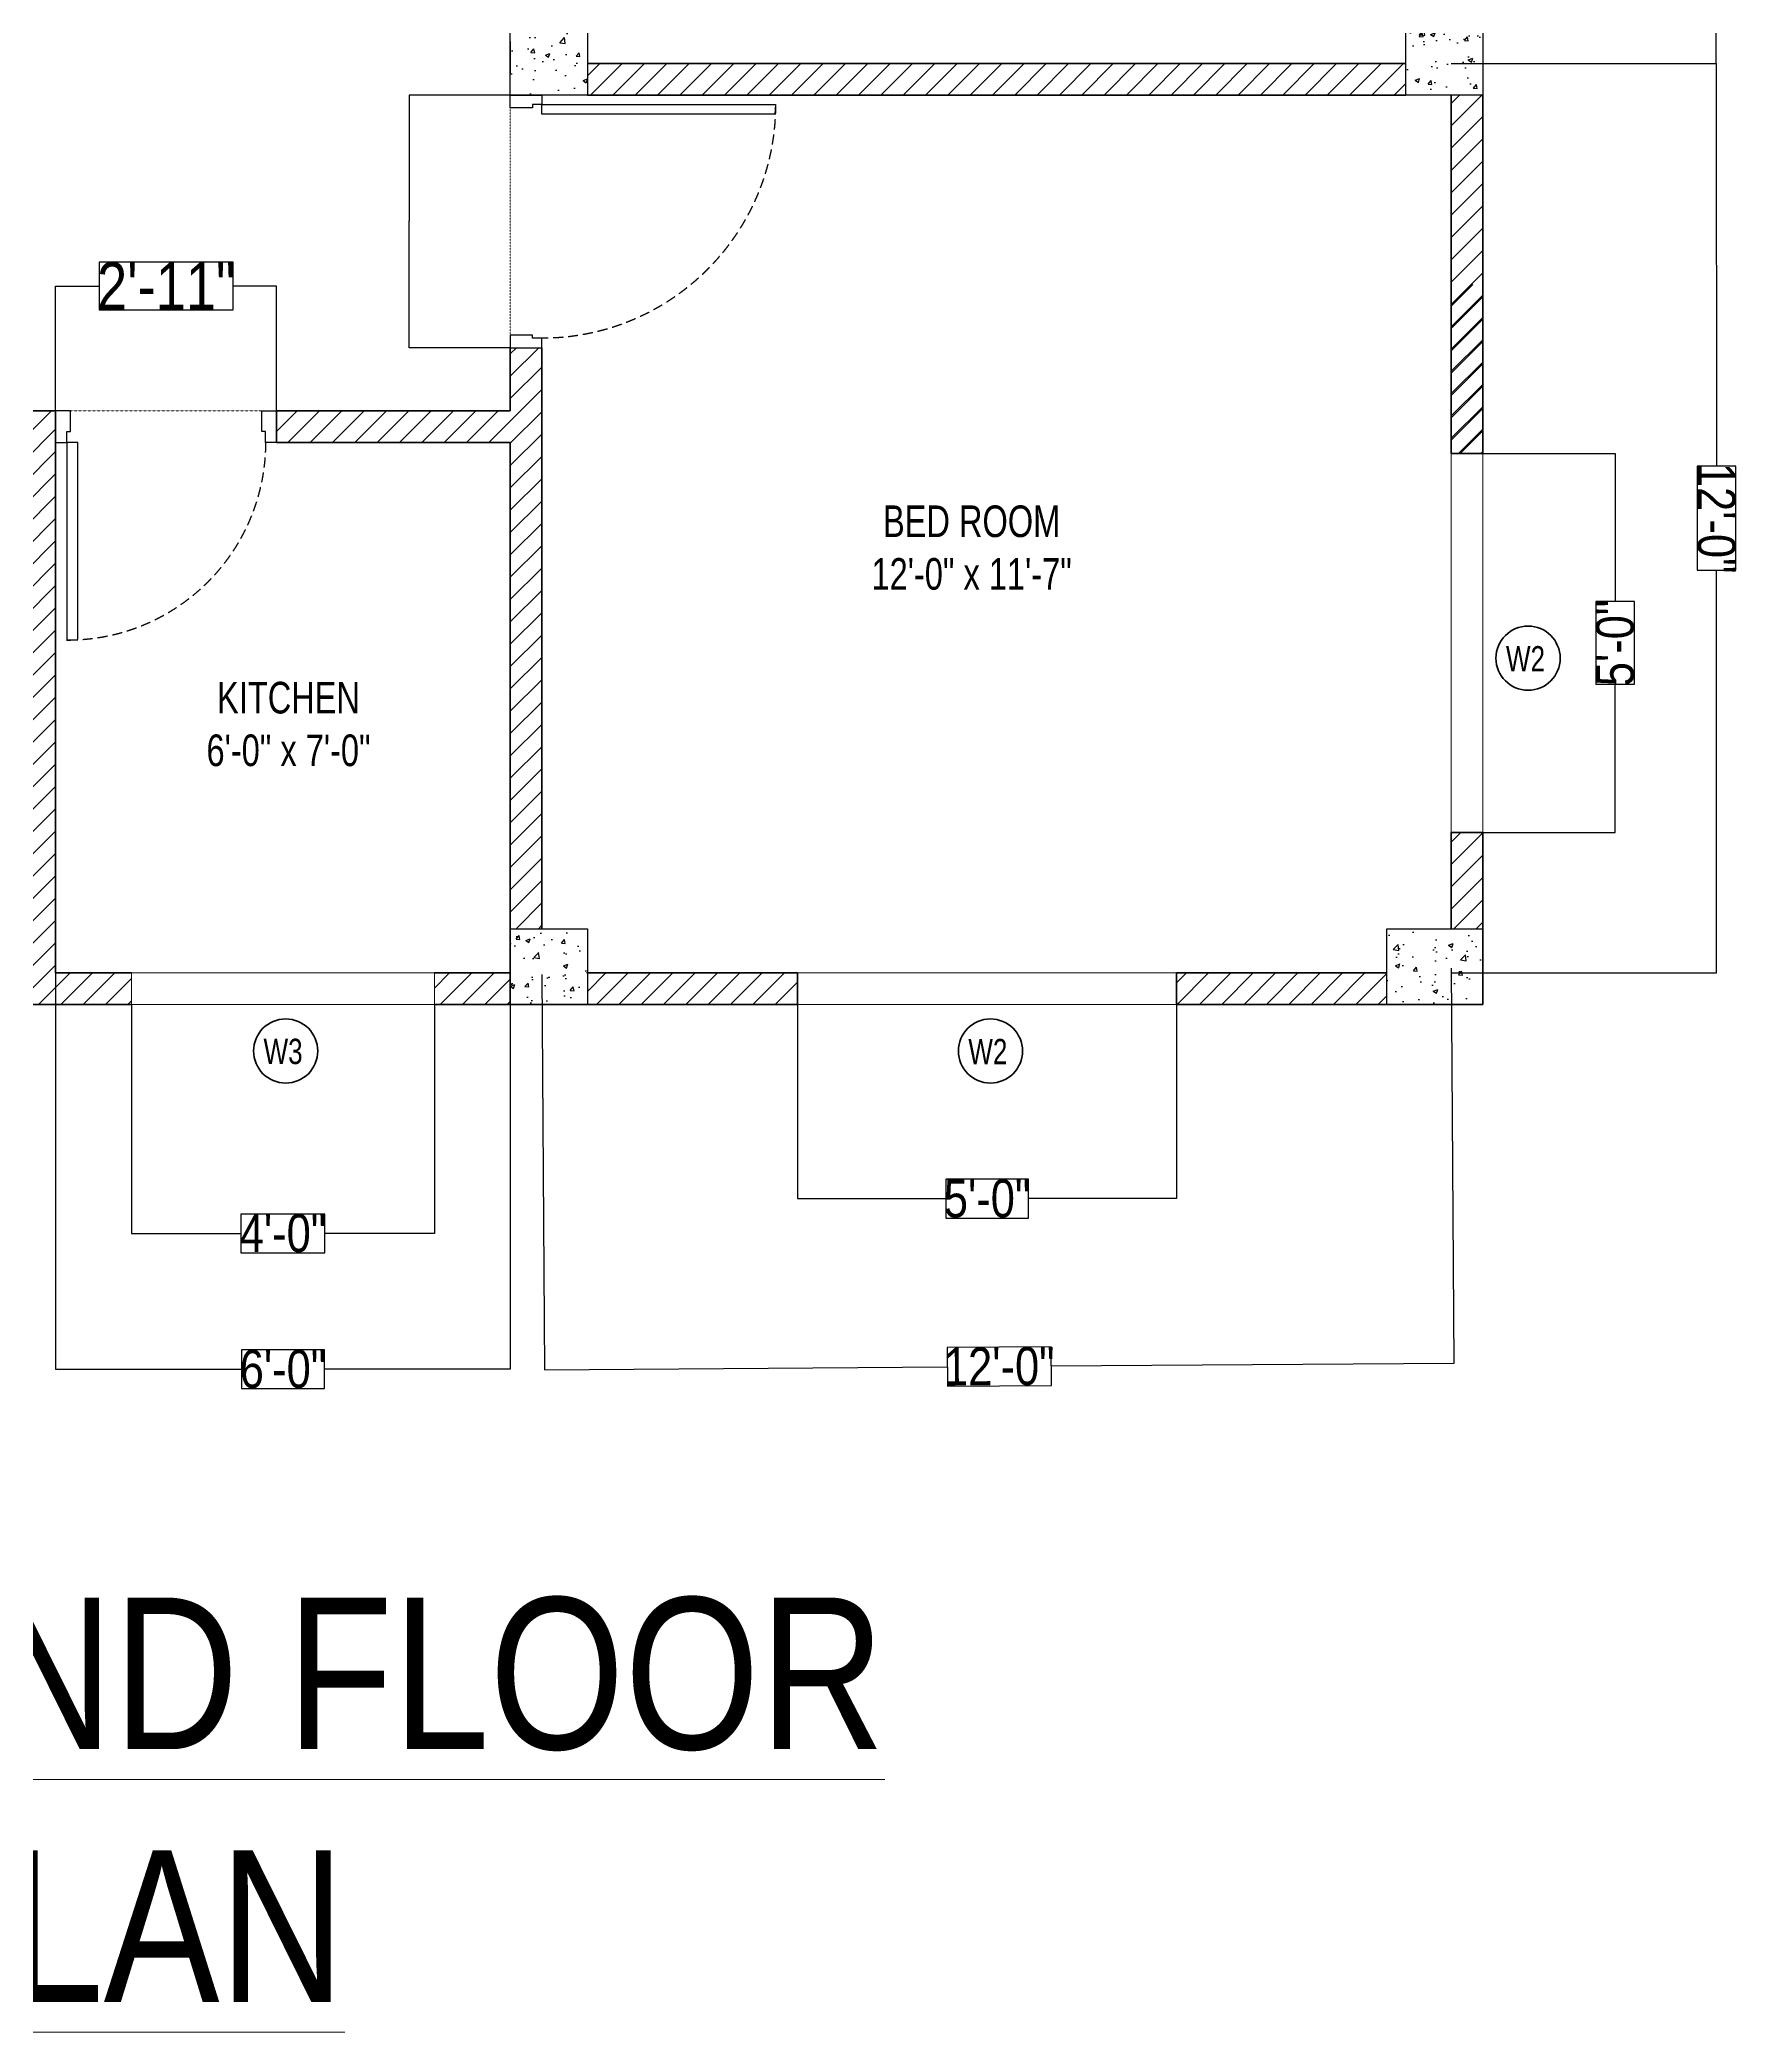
# Model space of a CAD drawing. Header units: feet. Extents: x 148946 to 3067997, y -35197 to 1690597.
# Drawn here: x 1427556 to 1696179, y 1110437 to 1425886 of the extents above; entities that cross this region are included whole.
import ezdxf

# ---------------------------------------------------------------- set-up
doc = ezdxf.new("R2010")
doc.units = ezdxf.units.FT
doc.header["$MEASUREMENT"] = 0
doc.header["$PDMODE"] = 35
doc.header["$PDSIZE"] = -10
doc.linetypes.add('DASHED2', pattern=[9.525, 6.35, -3.175])
doc.linetypes.add('HIDDEN', pattern=[0.375, 0.25, -0.125])
for name, color, linetype, lineweight in [('A-brick wall', 7, 'Continuous', 35), ('A-Text', 255, 'Continuous', 18), ('A-window sill', 66, 'Continuous', 15), ('col', 1, 'Continuous', 30), ('DIM', 13, 'Continuous', 9), ('FH_wall', 139, 'Continuous', 60), ('Glass', 209, 'Continuous', 5), ('Hach', 252, 'Continuous', 5), ('Hatch', 252, 'Continuous', 5)]:
    doc.layers.add(name, color=color, linetype=linetype, lineweight=lineweight)
doc.layers.add('D1', color=191, linetype='Continuous')
doc.layers.add('D2', color=40, linetype='Continuous')
doc.styles.add('ARIAL', font='arial.ttf', dxfattribs={"width": 0.9})
doc.styles.get("Standard").update_dxf_attribs({"font": 'ARIALN.TTF'})
doc.dimstyles.new('latest', dxfattribs={"dimtxt": 960, "dimasz": 4, "dimexe": 2, "dimexo": 1.5, "dimgap": -1.5, "dimtad": 0, "dimdec": 1, "dimlfac": 0.001, "dimzin": 3, "dimdsep": 46, "dimlunit": 4, "dimtxsty": 'Standard', "dimcen": 0.09, "dimdle": 4, "dimclrd": 256, "dimclre": 256, "dimclrt": 7, "dimadec": 0, "dimazin": 0, "dimtfac": 600, "dimtdec": 1, "dimtofl": 0, "dimtmove": 2, "dimatfit": 3, "dimfxl": 2, "dimfrac": 1, "dimtolj": 1, "dimtzin": 0, "dimlwd": -1, "dimlwe": -1, "dimarcsym": 0})
doc.dimstyles.new('naya', dxfattribs={"dimtxt": 60, "dimasz": 4, "dimexe": 2, "dimexo": 1.5, "dimgap": -1.5, "dimtad": 0, "dimdec": 1, "dimlfac": 0.001, "dimzin": 3, "dimdsep": 46, "dimlunit": 4, "dimtxsty": 'Standard', "dimcen": 0.09, "dimdle": 4, "dimclrd": 256, "dimclre": 256, "dimclrt": 7, "dimadec": 0, "dimazin": 0, "dimtfac": 480, "dimtdec": 1, "dimtofl": 0, "dimtmove": 2, "dimatfit": 3, "dimfxl": 2, "dimfrac": 1, "dimtolj": 1, "dimtzin": 0, "dimlwd": -1, "dimlwe": -1, "dimarcsym": 0})
pattern_1 = [(50, (892854.4, 6006608.3), (7172.602, -627.521), [750, -8250]), (355, (892854, 6006608), (-1387.513, 7521.921), [600, -6600]), (100.4514, (893452, 6006556), (5785.094, 6894.395), [637.402, -7011.421]), (46.1842, (892854, 6008608), (10672.41, -1655.19), [1125, -12375]), (96.6356, (893744, 6008470), (9346.627, 9741.179), [956.103, -10517.13]), (351.1842, (892854, 6008608), (9346.62, 9741.186), [900, -9900]), (21, (893854.4, 6008108.3), (5969.0705, -4026.189), [750, -8250]), (326, (893854, 6008108), (2433.153, 7251.5), [600, -6600]), (71.4514, (894352, 6007773), (8402.226, 3225.305), [637.402, -7011.421]), (37.5, (892854.4, 6006608.3), (121.5986, 3328.9385), [0, -6520, 0, -6700, 0, -6625]), (7.5, (892854.4, 6006608.3), (2630.6954, 3944.117), [0, -3820, 0, -6370, 0, -2525]), (327.5, (890624.4, 6006608.3), (5338.2244, -225.5487), [0, -2500, 0, -7800, 0, -10350]), (317.5, (889624.4, 6006608.3), (5831.8617, 1001.05), [0, -3250, 0, -5180, 0, -7350])]
pattern_2 = [(45, (892854.4, 6006608.3), (-1767.767, 1767.767), [])]

# ---------------------------------------------------------------- blocks, each defined once
blk = doc.blocks.new('RTERT')
at = {"layer": 'D2', "ltscale": 0.5}
for p, q in [((-1265.26, -4247.29), (-1260.26, -4247.29)), ((-1265.26, -4249.62), (-1265.26, -4247.29)), ((-1262.01, -4249.04), (-1262.01, -4249.62)), ((-1260.26, -4249.04), (-1262.01, -4249.04)), ((-1260.26, -4247.29), (-1260.26, -4249.04)), ((-1262.01, -4249.62), (-1265.26, -4249.62)), ((-1265.26, -4279.96), (-1265.26, -4282.29)), ((-1262.01, -4279.96), (-1265.26, -4279.96)), ((-1262.01, -4280.54), (-1262.01, -4279.96)), ((-1260.26, -4280.54), (-1262.01, -4280.54)), ((-1229.08, -4278.79), (-1260.26, -4278.79)), ((-1260.26, -4278.79), (-1260.26, -4280.54)), ((-1260.26, -4282.29), (-1260.26, -4280.54)), ((-1260.26, -4280.54), (-1228.93, -4280.54)), ((-1228.93, -4280.54), (-1229.08, -4278.79)), ((-1265.26, -4282.29), (-1260.26, -4282.29))]:
    blk.add_line(p, q, dxfattribs=at)
at = {"layer": 'D2', "linetype": 'DASHED2', "ltscale": 0.25, "extrusion": (0, 0, -1)}
blk.add_ellipse((-1260.39, -4280.5), major_axis=(22.33, 22.21), ratio=0.997358, start_param=-0.785398, end_param=0.785398, dxfattribs=at)
blk = doc.blocks.new('door room')
at = {"layer": 'D1', "ltscale": 0.5}
for points in [[(1101.42, -1673.76), (1099.92, -1673.88), (1099.92, -1710.76), (1101.42, -1710.76)], [(1062.92, -1710.76), (1064.42, -1710.76), (1064.42, -1712.26), (1064.92, -1712.26), (1064.92, -1715.76), (1062.92, -1715.76)], [(1100.92, -1715.76), (1102.92, -1715.76), (1102.92, -1710.76), (1101.42, -1710.76), (1101.42, -1712.26), (1100.92, -1712.26)]]:
    blk.add_lwpolyline(points, close=True, dxfattribs=at)
at = {"layer": 'D1', "linetype": 'DASHED2', "ltscale": 0.25}
blk.add_arc((1101.42, -1710.76), 37, 90, 180, dxfattribs=at)
blk = doc.blocks.new('*D83')
at = {"ltscale": 0.2, "transparency": 16777216}
for p, q in [((1430056, 1278141), (1430056, 1215408)), ((1502056, 1278141), (1502056, 1215408)), ((1472618, 1218475), (1459493, 1218475)), ((1459493, 1218475), (1459493, 1212345)), ((1472618, 1212345), (1472618, 1218475)), ((1430060, 1215410), (1459493, 1215410)), ((1502052, 1215410), (1472618, 1215410)), ((1459493, 1212345), (1472618, 1212345))]:
    blk.add_line(p, q, dxfattribs=at)
for points in [[(1430060, 1215411), (1430060, 1215410), (1430056, 1215410)], [(1502052, 1215411), (1502052, 1215410), (1502056, 1215410)]]:
    blk.add_solid(points, dxfattribs=at)
at = {"layer": 'Defpoints', "color": 0, "ltscale": 0.2, "transparency": 16777216}
for p in [(1430056, 1278142), (1502056, 1278142), (1502056, 1215410)]:
    blk.add_point(p, dxfattribs=at)
at = {"color": 7, "ltscale": 0.2, "transparency": 16777216, "insert": (1466056, 1215410), "char_height": 960, "attachment_point": 5}
blk.add_mtext('\\A1;{\\H6.25x;6\'-0"}', dxfattribs=at)
blk = doc.blocks.new('*D78')
at = {"ltscale": 0.2, "transparency": 16777216}
for p, q in [((1507056, 1277909), (1507490, 1215328)), ((1651056, 1278909), (1651490, 1216328)), ((1587697, 1218952), (1571241, 1218838)), ((1571241, 1218838), (1571284, 1212708)), ((1587739, 1212823), (1587697, 1218952)), ((1507494, 1215330), (1571262, 1215773)), ((1651486, 1216330), (1587718, 1215887)), ((1571284, 1212708), (1587739, 1212823))]:
    blk.add_line(p, q, dxfattribs=at)
for points in [[(1507494, 1215331), (1507494, 1215330), (1507490, 1215330)], [(1651486, 1216331), (1651486, 1216330), (1651490, 1216330)]]:
    blk.add_solid(points, dxfattribs=at)
at = {"layer": 'Defpoints', "color": 0, "ltscale": 0.2, "transparency": 16777216}
for p in [(1507056, 1277910), (1651056, 1278910), (1651490, 1216330)]:
    blk.add_point(p, dxfattribs=at)
at = {"color": 7, "ltscale": 0.2, "transparency": 16777216, "insert": (1579490, 1215830), "char_height": 960, "attachment_point": 5, "rotation": 0.39788}
blk.add_mtext('\\A1;{\\H6.25x;12\'-0"}', dxfattribs=at)
blk = doc.blocks.new('*D79')
at = {"ltscale": 0.2, "transparency": 16777216}
for p, q in [((1651057, 1567910), (1693056, 1567904)), ((1693054, 1567900), (1693044, 1503248)), ((1690030, 1503248), (1690028, 1486792)), ((1696058, 1503247), (1690030, 1503248)), ((1696055, 1486791), (1696058, 1503247)), ((1690028, 1486792), (1696055, 1486791)), ((1693031, 1422139), (1693041, 1486792)), ((1651034, 1422142), (1693033, 1422135))]:
    blk.add_line(p, q, dxfattribs=at)
for points in [[(1693053, 1567900), (1693055, 1567900), (1693054, 1567904)], [(1693031, 1422139), (1693032, 1422139), (1693031, 1422135)]]:
    blk.add_solid(points, dxfattribs=at)
at = {"layer": 'Defpoints', "color": 0, "ltscale": 0.2, "transparency": 16777216}
for p in [(1651056, 1567910), (1651033, 1422142), (1693031, 1422135)]:
    blk.add_point(p, dxfattribs=at)
at = {"color": 7, "ltscale": 0.2, "transparency": 16777216, "insert": (1693043, 1495020), "char_height": 960, "attachment_point": 5, "rotation": 89.99107}
blk.add_mtext('\\A1;{\\H6.25x;12\'-2"}', dxfattribs=at)
blk = doc.blocks.new('*D80')
at = {"ltscale": 0.2, "transparency": 16777216}
for p, q in [((1651034, 1422142), (1693034, 1422150)), ((1693032, 1422146), (1693045, 1358378)), ((1696110, 1358379), (1689980, 1358378)), ((1689980, 1358378), (1689983, 1341922)), ((1696113, 1341923), (1696110, 1358379)), ((1689983, 1341922), (1696113, 1341923)), ((1693060, 1278154), (1693048, 1341922)), ((1651062, 1278142), (1693062, 1278150))]:
    blk.add_line(p, q, dxfattribs=at)
for points in [[(1693033, 1422146), (1693031, 1422146), (1693032, 1422150)], [(1693061, 1278154), (1693060, 1278154), (1693060, 1278150)]]:
    blk.add_solid(points, dxfattribs=at)
at = {"layer": 'Defpoints', "color": 0, "ltscale": 0.2, "transparency": 16777216}
for p in [(1651033, 1422142), (1693032, 1422150), (1651061, 1278142)]:
    blk.add_point(p, dxfattribs=at)
at = {"color": 7, "ltscale": 0.2, "transparency": 16777216, "insert": (1693046, 1350150), "char_height": 960, "attachment_point": 5, "rotation": 270.01116}
blk.add_mtext('\\A1;{\\H6.25x;12\'-0"}', dxfattribs=at)
blk = doc.blocks.new('*D89')
at = {"ltscale": 0.2, "transparency": 16777216}
for p, q in [((1656057, 1360392), (1677035, 1360392)), ((1677033, 1360388), (1677033, 1336940)), ((1680098, 1336940), (1673968, 1336940)), ((1673968, 1336940), (1673968, 1323844)), ((1680098, 1323844), (1680098, 1336940)), ((1673968, 1323844), (1680098, 1323844)), ((1677033, 1300396), (1677033, 1323844)), ((1656057, 1300392), (1677035, 1300392))]:
    blk.add_line(p, q, dxfattribs=at)
for points in [[(1677032, 1360388), (1677033, 1360388), (1677033, 1360392)], [(1677032, 1300396), (1677033, 1300396), (1677033, 1300392)]]:
    blk.add_solid(points, dxfattribs=at)
at = {"layer": 'Defpoints', "color": 0, "ltscale": 0.2, "transparency": 16777216}
for p in [(1656056, 1360392), (1677033, 1360392), (1656056, 1300392)]:
    blk.add_point(p, dxfattribs=at)
at = {"color": 7, "ltscale": 0.2, "transparency": 16777216, "insert": (1677033, 1330392), "char_height": 960, "attachment_point": 5, "rotation": 90}
blk.add_mtext('\\A1;{\\H6.25x;5\'-0"}', dxfattribs=at)
blk = doc.blocks.new('*D97')
at = {"ltscale": 0.2, "transparency": 16777216}
for p, q in [((1442056, 1273141), (1442056, 1236908)), ((1490056, 1273141), (1490056, 1236908)), ((1472702, 1239975), (1459409, 1239975)), ((1459409, 1239975), (1459409, 1233845)), ((1472702, 1233845), (1472702, 1239975)), ((1442060, 1236910), (1459409, 1236910)), ((1490052, 1236910), (1472702, 1236910)), ((1459409, 1233845), (1472702, 1233845))]:
    blk.add_line(p, q, dxfattribs=at)
for points in [[(1442060, 1236911), (1442060, 1236910), (1442056, 1236910)], [(1490052, 1236911), (1490052, 1236910), (1490056, 1236910)]]:
    blk.add_solid(points, dxfattribs=at)
at = {"layer": 'Defpoints', "color": 0, "ltscale": 0.2, "transparency": 16777216}
for p in [(1442056, 1273142), (1490056, 1273142), (1490056, 1236910)]:
    blk.add_point(p, dxfattribs=at)
at = {"color": 7, "ltscale": 0.2, "transparency": 16777216, "insert": (1466056, 1236910), "char_height": 960, "attachment_point": 5}
blk.add_mtext('\\A1;{\\H6.25x;4\'-0"}', dxfattribs=at)
blk = doc.blocks.new('*D98')
at = {"ltscale": 0.2, "transparency": 16777216}
for p, q in [((1547556, 1273141), (1547556, 1242408)), ((1607556, 1273141), (1607556, 1242408)), ((1584103, 1245475), (1571008, 1245475)), ((1571008, 1245475), (1571008, 1239345)), ((1584103, 1239345), (1584103, 1245475)), ((1547560, 1242410), (1571008, 1242410)), ((1607552, 1242410), (1584103, 1242410)), ((1571008, 1239345), (1584103, 1239345))]:
    blk.add_line(p, q, dxfattribs=at)
for points in [[(1547560, 1242411), (1547560, 1242410), (1547556, 1242410)], [(1607552, 1242411), (1607552, 1242410), (1607556, 1242410)]]:
    blk.add_solid(points, dxfattribs=at)
at = {"layer": 'Defpoints', "color": 0, "ltscale": 0.2, "transparency": 16777216}
for p in [(1547556, 1273142), (1607556, 1273142), (1607556, 1242410)]:
    blk.add_point(p, dxfattribs=at)
at = {"color": 7, "ltscale": 0.2, "transparency": 16777216, "insert": (1577556, 1242410), "char_height": 960, "attachment_point": 5}
blk.add_mtext('\\A1;{\\H6.25x;5\'-0"}', dxfattribs=at)
blk = doc.blocks.new('*D99')
at = {"ltscale": 0.2, "transparency": 16777216}
for p, q in [((1458180, 1390677), (1436931, 1390677)), ((1436931, 1390677), (1436931, 1383144)), ((1458180, 1383144), (1458180, 1390677)), ((1430056, 1367144), (1430056, 1386912)), ((1430060, 1386910), (1436931, 1386910)), ((1465051, 1386910), (1458180, 1386910)), ((1465055, 1367144), (1465055, 1386912)), ((1436931, 1383144), (1458180, 1383144))]:
    blk.add_line(p, q, dxfattribs=at)
for points in [[(1430060, 1386911), (1430060, 1386910), (1430056, 1386910)], [(1465051, 1386911), (1465051, 1386910), (1465055, 1386910)]]:
    blk.add_solid(points, dxfattribs=at)
at = {"layer": 'Defpoints', "color": 0, "ltscale": 0.2, "transparency": 16777216}
for p in [(1465055, 1386910), (1430056, 1367142), (1465055, 1367142)]:
    blk.add_point(p, dxfattribs=at)
at = {"color": 7, "ltscale": 0.2, "transparency": 16777216, "insert": (1447555, 1386910), "char_height": 60, "attachment_point": 5}
blk.add_mtext('\\A1;{\\H125x;2\'-11"}', dxfattribs=at)
blk = doc.blocks.new('*D102')
at = {"ltscale": 0.2, "transparency": 16777216}
for p, q in [((1502054, 1417142), (1486031, 1417142)), ((1486033, 1417138), (1486033, 1397209)), ((1486065, 1397209), (1486001, 1397209)), ((1486001, 1397209), (1486001, 1397075)), ((1486001, 1397075), (1486065, 1397075)), ((1486033, 1377146), (1486033, 1397075)), ((1486065, 1397075), (1486065, 1397209)), ((1502054, 1377142), (1486031, 1377142))]:
    blk.add_line(p, q, dxfattribs=at)
for points in [[(1486032, 1417138), (1486033, 1417138), (1486033, 1417142)], [(1486032, 1377146), (1486033, 1377146), (1486033, 1377142)]]:
    blk.add_solid(points, dxfattribs=at)
at = {"layer": 'Defpoints', "color": 0, "ltscale": 0.2, "transparency": 16777216}
for p in [(1486033, 1417142), (1502056, 1417142), (1502056, 1377142)]:
    blk.add_point(p, dxfattribs=at)
at = {"color": 7, "ltscale": 0.2, "transparency": 16777216, "insert": (1486033, 1397142), "char_height": 60, "attachment_point": 5, "rotation": 90}
blk.add_mtext('\\A1;3\'-4"', dxfattribs=at)

msp = doc.modelspace()

# ---------------------------------------------------------------- hatches: boundary and pattern name
at = {"layer": 'col', "ltscale": 0.2}
h = msp.add_hatch(dxfattribs=at)
h.set_pattern_fill('AR-CONC', color=3, scale=1000, style=0)
h.set_pattern_definition(pattern_1)
h.paths.add_polyline_path([(1502055.5, 1417142), (1502055.5, 1429142), (1514254.87, 1429142), (1514254.87, 1417142)])
h = msp.add_hatch(dxfattribs=at)
h.set_pattern_fill('AR-CONC', color=3, scale=1000, style=0)
h.set_pattern_definition(pattern_1)
h.paths.add_polyline_path([(1643856.13, 1417142), (1643856.13, 1429142), (1656055.5, 1429142), (1656055.5, 1417142)])
h = msp.add_hatch(dxfattribs=at)
h.set_pattern_fill('AR-CONC', color=3, scale=1000, style=0)
h.set_pattern_definition(pattern_1)
h.paths.add_polyline_path([(1502055.5, 1273142), (1502055.5, 1285142), (1514254.87, 1285142), (1514254.87, 1273142)])
h = msp.add_hatch(dxfattribs=at)
h.set_pattern_fill('AR-CONC', color=3, scale=1000, style=0)
h.set_pattern_definition(pattern_1)
h.paths.add_polyline_path([(1640856.13, 1273142), (1640856.13, 1285142), (1656055.5, 1285142), (1656055.5, 1273142)])
at = {"layer": 'Hach', "ltscale": 0.2}
h = msp.add_hatch(dxfattribs=at)
h.set_pattern_fill('ANSI31', color=252, scale=20000, style=0)
h.set_pattern_definition(pattern_2)
h.paths.add_polyline_path([(1643856.13, 1422142), (1514254.87, 1422142), (1514254.87, 1417142), (1643856.13, 1417142)])
h = msp.add_hatch(dxfattribs=at)
h.set_pattern_fill('ANSI31', color=252, scale=20000, style=0)
h.set_pattern_definition(pattern_2)
h.paths.add_polyline_path([(1656055.5, 1387142), (1651055.5, 1387142), (1651055.5, 1360392), (1656055.5, 1360392)])
h = msp.add_hatch(dxfattribs=at)
h.set_pattern_fill('ANSI31', color=252, scale=20000, style=0)
h.set_pattern_definition(pattern_2)
h.paths.add_polyline_path([(1507055.5, 1377142), (1502055.5, 1377142), (1502055.5, 1367142), (1465055.5, 1367142), (1465055.5, 1362142), (1502055.5, 1362142), (1502055.5, 1307811.58), (1507055.5, 1307811.58)])
h = msp.add_hatch(dxfattribs=at)
h.set_pattern_fill('ANSI31', color=252, scale=20000, style=0)
h.set_pattern_definition(pattern_2)
h.paths.add_polyline_path([(1430055.5, 1367142), (1407055.5, 1367142), (1407055.5, 1362142), (1425055.5, 1362142), (1425055.5, 1307811.58), (1430055.5, 1307811.58)])
h = msp.add_hatch(dxfattribs=at)
h.set_pattern_fill('ANSI31', color=252, scale=20000, style=0)
h.set_pattern_definition(pattern_2)
h.paths.add_polyline_path([(1442055.5, 1278142), (1430055.5, 1278142), (1430055.5, 1307811.58), (1425055.5, 1307811.58), (1425055.5, 1278142), (1416055.5, 1278142), (1416055.5, 1273142), (1442055.5, 1273142)])
h = msp.add_hatch(dxfattribs=at)
h.set_pattern_fill('ANSI31', color=252, scale=20000, style=0)
h.set_pattern_definition(pattern_2)
h.paths.add_polyline_path([(1507055.5, 1307811.58), (1502055.5, 1307811.58), (1502055.5, 1285142), (1507055.5, 1285142)])
h = msp.add_hatch(dxfattribs=at)
h.set_pattern_fill('ANSI31', color=252, scale=20000, style=0)
h.set_pattern_definition(pattern_2)
h.paths.add_polyline_path([(1656055.5, 1300392), (1651055.5, 1300392), (1651055.5, 1285142), (1656055.5, 1285142)])
h = msp.add_hatch(dxfattribs=at)
h.set_pattern_fill('ANSI31', color=252, scale=20000, style=0)
h.set_pattern_definition(pattern_2)
h.paths.add_polyline_path([(1502055.5, 1278142), (1490055.5, 1278142), (1490055.5, 1273142), (1502055.5, 1273142)])
h = msp.add_hatch(dxfattribs=at)
h.set_pattern_fill('ANSI31', color=252, scale=20000, style=0)
h.set_pattern_definition(pattern_2)
h.paths.add_polyline_path([(1547555.5, 1278142), (1514254.87, 1278142), (1514254.87, 1273142), (1547555.5, 1273142)])
h = msp.add_hatch(dxfattribs=at)
h.set_pattern_fill('ANSI31', color=252, scale=20000, style=0)
h.set_pattern_definition(pattern_2)
h.paths.add_polyline_path([(1640856.13, 1278142), (1607555.5, 1278142), (1607555.5, 1273142), (1640856.13, 1273142)])
at = {"layer": 'Hatch', "ltscale": 0.2}
h = msp.add_hatch(dxfattribs=at)
h.set_pattern_fill('ANSI31', color=252, scale=20000)
h.set_pattern_definition([(45, (-53942944.5, -35142858), (-1767.76695, 1767.76695), [])])
h.paths.add_polyline_path([(1656055.5, 1417142), (1651055.5, 1417142), (1651055.5, 1360392), (1656055.5, 1360392)])

# ---------------------------------------------------------------- linework, layer by layer
at = {"layer": 'A-brick wall'}
for p, q in [((1502055.5, 1420642), (1502055.5, 1425642)), ((1643856.13, 1422142), (1514254.87, 1422142)), ((1643856.13, 1417142), (1514254.87, 1417142)), ((1651055.5, 1360392), (1651055.5, 1417142)), ((1656055.5, 1360392), (1656055.5, 1417142)), ((1502055.5, 1367142), (1502055.5, 1377142)), ((1507055.5, 1285142), (1507055.5, 1377142)), ((1430055.5, 1367142), (1407055.5, 1367142, 0)), ((1430055.5, 1278142), (1430055.5, 1367142)), ((1502055.5, 1367142), (1465055.5, 1367142)), ((1465055.5, 1367142), (1465055.5, 1362142)), ((1502055.5, 1362142), (1465055.5, 1362142)), ((1502055.5, 1278142), (1502055.5, 1362142)), ((1651055.5, 1360392), (1656055.5, 1360392)), ((1651055.5, 1285142), (1651055.5, 1300392)), ((1651055.5, 1300392), (1656055.5, 1300392)), ((1656055.5, 1273142), (1656055.5, 1300392)), ((1442055.5, 1278142), (1430055.5, 1278142)), ((1502055.5, 1278142), (1490055.5, 1278142)), ((1547555.5, 1278142), (1514254.87, 1278142)), ((1547555.5, 1278142), (1547555.5, 1273142)), ((1640856.13, 1278142), (1607555.5, 1278142)), ((1607555.5, 1278142), (1607555.5, 1273142)), ((1442055.5, 1273142), (1416055.5, 1273142)), ((1547555.5, 1273142), (1490055.5, 1273142)), ((1656055.5, 1273142), (1607555.5, 1273142))]:
    msp.add_line(p, q, dxfattribs=at)
for centre in [(1663229.84, 1327978.76), (1466483.22, 1265787.23), (1578090.61, 1265787.23)]:
    msp.add_circle(centre, 5081.96, dxfattribs=at)
at = {"layer": 'A-window sill'}
for p, q in [((1651055.5, 1300392), (1651055.5, 1360392)), ((1656055.5, 1360392), (1656055.5, 1300392)), ((1442055.5, 1278142), (1490055.5, 1278142)), ((1442055.5, 1273142), (1442055.5, 1278142)), ((1490055.5, 1278142), (1490055.5, 1273142)), ((1547555.5, 1278142), (1607555.5, 1278142)), ((1490055.5, 1273142), (1442055.5, 1273142)), ((1607555.5, 1273142), (1547555.5, 1273142))]:
    msp.add_line(p, q, dxfattribs=at)
at = {"layer": 'col', "color": 3}
for points in [[(1502055.5, 1417142), (1502055.5, 1429142), (1514254.87, 1429142), (1514254.87, 1417142)], [(1643856.13, 1417142), (1643856.13, 1429142), (1656055.5, 1429142), (1656055.5, 1417142)], [(1502055.5, 1273142), (1502055.5, 1285142), (1514254.87, 1285142), (1514254.87, 1273142)], [(1640856.13, 1273142), (1640856.13, 1285142), (1656055.5, 1285142), (1656055.5, 1273142)]]:
    msp.add_lwpolyline(points, close=True, dxfattribs=at)
at = {"layer": 'DIM', "linetype": 'HIDDEN', "ltscale": 0.2}
for p, q in [((1502055.5, 1417142), (1502055.5, 1377142)), ((1465055.5, 1367142), (1430055.5, 1367142))]:
    msp.add_line(p, q, dxfattribs=at)
at = {"layer": 'Glass', "ltscale": 0.2}
for p, q in [((1651055.5, 1300392), (1651055.5, 1360392)), ((1651055.5, 1360392), (1656055.5, 1360392)), ((1656055.5, 1360392), (1656055.5, 1300392)), ((1656055.5, 1300392), (1651055.5, 1300392)), ((1490055.5, 1278142), (1442055.5, 1278142)), ((1442055.5, 1278142), (1442055.5, 1273142)), ((1490055.5, 1273142), (1490055.5, 1278142)), ((1547555.5, 1278142), (1607555.5, 1278142)), ((1547555.5, 1273142), (1547555.5, 1278142)), ((1607555.5, 1278142), (1607555.5, 1273142)), ((1442055.5, 1273142), (1490055.5, 1273142)), ((1607555.5, 1273142), (1547555.5, 1273142))]:
    msp.add_line(p, q, dxfattribs=at)

# ---------------------------------------------------------------- block references
at = {"layer": 'DIM', "xscale": 1000, "yscale": 1000, "zscale": 1000, "rotation": 270}
msp.add_blockref('RTERT', (5712345.36, 101877.52), dxfattribs=at)
at = {"layer": 'FH_wall', "xscale": -1000, "yscale": 1000, "zscale": 1000, "rotation": 270}
msp.add_blockref('door room', (3217811.7, 314217.61), dxfattribs=at)

# ---------------------------------------------------------------- texts
at = {"layer": 'A-Text', "width": 42957.5174, "attachment_point": 5, "style": 'ARIAL'}
for s, insert, char_height in [('{\\fArial Narrow|b0|i0|c0|p34;\\C4;BED ROOM\\C256;\\P12\'-0" x 11\'-7"}', (1575111.62, 1345461.55), 5000), ('{\\fArial Narrow|b0|i0|c0|p34;\\C4;W2}', (1662820.47, 1327890), 4000), ('{\\fArial Narrow|b0|i0|c0|p34;\\C4;KITCHEN\\C256;\\P6\'-0" x 7\'-0"}', (1466937.88, 1317531.07), 5000), ('{\\fArial Narrow|b0|i0|c0|p34;\\C4;W3}', (1466073.86, 1265698.46), 4000), ('{\\fArial Narrow|b0|i0|c0|p34;\\C4;W2}', (1577681.25, 1265698.46), 4000)]:
    msp.add_mtext(s, dxfattribs=dict(at, insert=insert, char_height=char_height))
at = {"layer": 'A-Text', "insert": (1404055.03, 1179245.24), "char_height": 24000, "width": 216849.9927, "attachment_point": 1}
msp.add_mtext('{\\L2ND FLOOR PLAN}', dxfattribs=at)

# ---------------------------------------------------------------- dimensions: what is measured, and where the dimension line sits
at = {"ltscale": 0.2}
for p1, p2, distance, picture, middle in [((1651055.5, 1567910.39), (1651032.79, 1422142), 41998.56, '*D79', (1693042.7, 1495019.65)), ((1651060.84, 1278142), (1651032.79, 1422142), -41999.37, '*D80', (1693046.18, 1350150.18)), ((1507055.5, 1277910.39), (1651055.5, 1278910.39), -62581.67, '*D78', (1579490.08, 1215830.23))]:
    dim = msp.add_aligned_dim(p1=p1, p2=p2, distance=distance, text='{\\H6.25x;<>}', dimstyle='latest', dxfattribs=at)
    dim.commit()
    dim.dimension.update_dxf_attribs({"geometry": picture, "text_midpoint": middle})
dim = msp.add_linear_dim(base=(1486032.79, 1417142), p1=(1502055.5, 1377142), p2=(1502055.5, 1417142), angle=90, dimstyle='naya', dxfattribs=at)
dim.commit()
dim.dimension.update_dxf_attribs({"geometry": '*D102', "text_midpoint": (1486032.79, 1397142)})
for base, p1, p2, text, dimstyle, picture, middle in [((1465055.5, 1386910.39), (1430055.5, 1367142), (1465055.5, 1367142), '{\\H125x;<>}', 'naya', '*D99', (1447555.5, 1386910.39)), ((1502055.5, 1215410.39), (1430055.5, 1278142), (1502055.5, 1278142), '{\\H6.25x;<>}', 'latest', '*D83', (1466055.5, 1215410.39)), ((1490055.5, 1236910.39), (1442055.5, 1273142), (1490055.5, 1273142), '{\\H6.25x;<>}', 'latest', '*D97', (1466055.5, 1236910.39)), ((1607555.5, 1242410.39), (1547555.5, 1273142), (1607555.5, 1273142), '{\\H6.25x;<>}', 'latest', '*D98', (1577555.5, 1242410.39))]:
    dim = msp.add_linear_dim(base=base, p1=p1, p2=p2, text=text, dimstyle=dimstyle, dxfattribs=at)
    dim.commit()
    dim.dimension.update_dxf_attribs({"geometry": picture, "text_midpoint": middle})
dim = msp.add_linear_dim(base=(1677032.79, 1360392), p1=(1656055.5, 1300392), p2=(1656055.5, 1360392), angle=90, text='{\\H6.25x;<>}', dimstyle='latest', dxfattribs=at)
dim.commit()
dim.dimension.update_dxf_attribs({"geometry": '*D89', "text_midpoint": (1677032.79, 1330392)})

doc.saveas('drawing.dxf')
